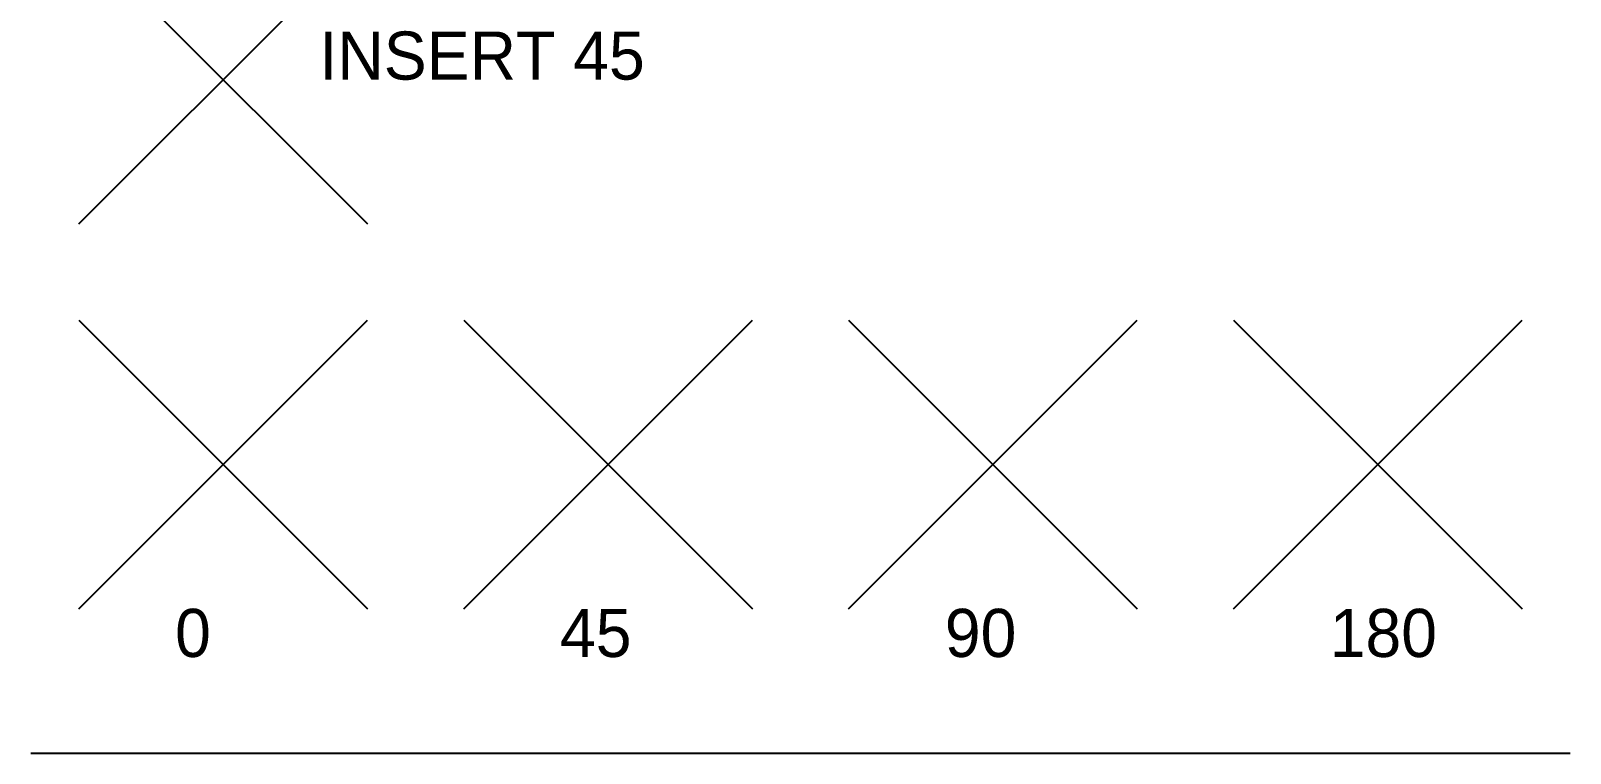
# Model space of a CAD drawing. Header units: metres. Extents: x -2 to 14, y -3 to 4.5.
import ezdxf

# ---------------------------------------------------------------- set-up
doc = ezdxf.new("R2010")
doc.units = ezdxf.units.M
doc.header["$PDMODE"] = 3
doc.header["$PDSIZE"] = 1.5

# ---------------------------------------------------------------- blocks, each defined once
blk = doc.blocks.new('PT')
at = {"color": 6}
blk.add_point((0, 0), dxfattribs=at)

msp = doc.modelspace()

# ---------------------------------------------------------------- linework, layer by layer
at = {"color": 8}
msp.add_line((-2, -3), (14, -3), dxfattribs=at)
at = {"color": 1}
msp.add_point((0, 0), dxfattribs=at)
at = {"color": 2}
msp.add_point((4, 0), dxfattribs=at)
at = {"color": 3}
msp.add_point((8, 0), dxfattribs=at)
at = {"color": 4}
msp.add_point((12, 0), dxfattribs=at)

# ---------------------------------------------------------------- block references
at = {"rotation": 45}
msp.add_blockref('PT', (0, 4), dxfattribs=at)

# ---------------------------------------------------------------- texts
for s, p in [('INSERT 45', (1, 4)), ('0', (-0.5, -2)), ('45', (3.5, -2)), ('90', (7.5, -2)), ('180', (11.5, -2))]:
    msp.add_text(s, height=0.5).set_placement(p)

doc.saveas('drawing.dxf')
